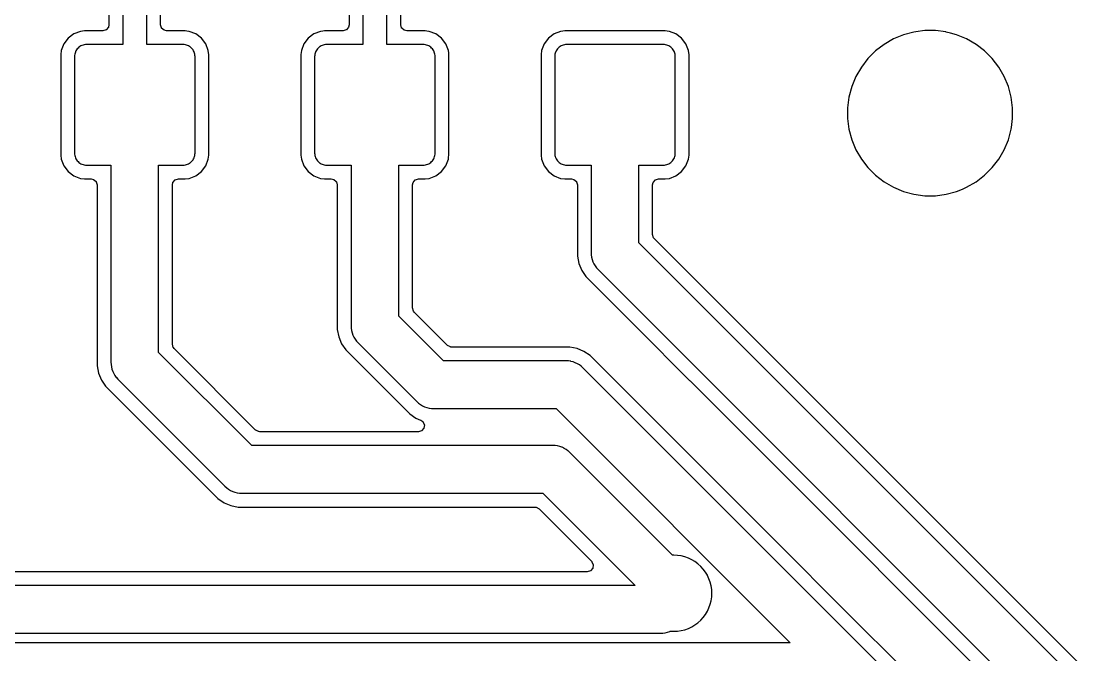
# Model space of a CAD drawing. Header units: metres. Extents: x 92.3 to 181.5, y -134.8 to -50.6.
# Drawn here: x 128.3 to 150.94, y -122.93 to -109.53 of the extents above; entities that cross this region are included whole.
import ezdxf

# ---------------------------------------------------------------- set-up
doc = ezdxf.new("R2010")
doc.units = ezdxf.units.M

msp = doc.modelspace()

# ---------------------------------------------------------------- linework, layer by layer
for points in [[(135.229, -106.803), (135.229, -109.605), (135.229, -109.606), (135.229, -109.606), (135.229, -109.606), (135.229, -109.606), (135.229, -109.606), (135.229, -109.606), (135.229, -109.606), (135.229, -109.606), (135.229, -109.607), (135.218, -109.658), (135.218, -109.658), (135.218, -109.658), (135.218, -109.658), (135.218, -109.659), (135.218, -109.659), (135.218, -109.659), (135.218, -109.659), (135.218, -109.659), (135.218, -109.659), (135.218, -109.659), (135.218, -109.659), (135.218, -109.659), (135.218, -109.66), (135.218, -109.66), (135.217, -109.66), (135.217, -109.66), (135.217, -109.66), (135.217, -109.66), (135.217, -109.66), (135.217, -109.66), (135.171, -109.713), (135.171, -109.713), (135.171, -109.713), (135.171, -109.713), (135.171, -109.713), (135.171, -109.714), (135.171, -109.714), (135.171, -109.714), (135.171, -109.714), (135.17, -109.714), (135.17, -109.714), (135.17, -109.714), (135.17, -109.714), (135.17, -109.714), (135.17, -109.714), (135.17, -109.714), (135.17, -109.714), (135.17, -109.714), (135.17, -109.714), (135.169, -109.714), (135.169, -109.714), (135.169, -109.715), (135.169, -109.715), (135.169, -109.715), (135.102, -109.734), (135.102, -109.734), (135.102, -109.734), (135.102, -109.734), (135.101, -109.734), (135.101, -109.734), (135.101, -109.734), (135.101, -109.734), (135.101, -109.734), (135.101, -109.734), (135.101, -109.734), (135.101, -109.734), (135.1, -109.734), (134.712, -109.734), (134.67, -109.74), (134.625, -109.745), (134.485, -109.8), (134.366, -109.891), (134.275, -110.01), (134.22, -110.15), (134.209, -110.237), (134.209, -112.363), (134.22, -112.45), (134.275, -112.59), (134.366, -112.709), (134.485, -112.8), (134.625, -112.855), (134.712, -112.866), (134.85, -112.866), (134.851, -112.866), (134.851, -112.866), (134.851, -112.866), (134.851, -112.866), (134.851, -112.866), (134.851, -112.866), (134.851, -112.866), (134.851, -112.866), (134.852, -112.866), (134.903, -112.877), (134.903, -112.877), (134.903, -112.877), (134.903, -112.877), (134.904, -112.877), (134.904, -112.877), (134.904, -112.877), (134.904, -112.877), (134.904, -112.877), (134.904, -112.877), (134.904, -112.877), (134.904, -112.877), (134.904, -112.877), (134.905, -112.877), (134.905, -112.877), (134.905, -112.878), (134.905, -112.878), (134.905, -112.878), (134.905, -112.878), (134.905, -112.878), (134.905, -112.878), (134.958, -112.924), (134.958, -112.924), (134.958, -112.924), (134.958, -112.924), (134.958, -112.924), (134.959, -112.924), (134.959, -112.924), (134.959, -112.924), (134.959, -112.924), (134.959, -112.925), (134.959, -112.925), (134.959, -112.925), (134.959, -112.925), (134.959, -112.925), (134.959, -112.925), (134.959, -112.925), (134.959, -112.925), (134.959, -112.925), (134.959, -112.925), (134.959, -112.926), (134.959, -112.926), (134.96, -112.926), (134.96, -112.926), (134.96, -112.926), (134.979, -112.993), (134.979, -112.993), (134.979, -112.993), (134.979, -112.993), (134.979, -112.994), (134.979, -112.994), (134.979, -112.994), (134.979, -112.994), (134.979, -112.994), (134.979, -112.994), (134.979, -112.994), (134.979, -112.994), (134.979, -112.995), (134.979, -116.053), (135.01, -116.207), (135.07, -116.352), (135.157, -116.482), (136.513, -117.838), (136.643, -117.925), (136.743, -117.966), (136.743, -117.966), (136.743, -117.966), (136.743, -117.966), (136.743, -117.967), (136.744, -117.967), (136.744, -117.967), (136.744, -117.967), (136.744, -117.967), (136.744, -117.967), (136.79, -118), (136.79, -118), (136.791, -118), (136.791, -118), (136.791, -118.001), (136.791, -118.001), (136.791, -118.001), (136.791, -118.001), (136.791, -118.001), (136.791, -118.001), (136.791, -118.001), (136.791, -118.001), (136.791, -118.001), (136.791, -118.001), (136.792, -118.001), (136.792, -118.002), (136.792, -118.002), (136.792, -118.002), (136.792, -118.002), (136.792, -118.002), (136.792, -118.002), (136.792, -118.002), (136.821, -118.066), (136.821, -118.066), (136.821, -118.066), (136.821, -118.066), (136.821, -118.066), (136.821, -118.066), (136.821, -118.066), (136.821, -118.067), (136.821, -118.067), (136.821, -118.067), (136.821, -118.067), (136.821, -118.067), (136.821, -118.067), (136.821, -118.067), (136.821, -118.067), (136.821, -118.068), (136.821, -118.068), (136.821, -118.068), (136.821, -118.068), (136.821, -118.068), (136.821, -118.068), (136.821, -118.068), (136.821, -118.068), (136.821, -118.069), (136.811, -118.138), (136.811, -118.138), (136.811, -118.138), (136.811, -118.138), (136.811, -118.138), (136.811, -118.138), (136.811, -118.138), (136.811, -118.139), (136.811, -118.139), (136.811, -118.139), (136.811, -118.139), (136.811, -118.139), (136.811, -118.139), (136.811, -118.139), (136.811, -118.139), (136.811, -118.139), (136.811, -118.14), (136.811, -118.14), (136.811, -118.14), (136.811, -118.14), (136.81, -118.14), (136.81, -118.14), (136.81, -118.14), (136.81, -118.14), (136.764, -118.193), (136.764, -118.193), (136.764, -118.193), (136.764, -118.193), (136.764, -118.193), (136.764, -118.194), (136.764, -118.194), (136.764, -118.194), (136.764, -118.194), (136.764, -118.194), (136.764, -118.194), (136.763, -118.194), (136.763, -118.194), (136.763, -118.194), (136.763, -118.194), (136.763, -118.194), (136.763, -118.194), (136.763, -118.194), (136.763, -118.194), (136.763, -118.194), (136.762, -118.194), (136.762, -118.195), (136.762, -118.195), (136.762, -118.195), (136.695, -118.214), (136.695, -118.214), (136.695, -118.214), (136.695, -118.214), (136.695, -118.214), (136.694, -118.214), (136.694, -118.214), (136.694, -118.214), (136.694, -118.214), (136.694, -118.214), (136.694, -118.214), (136.694, -118.214), (136.694, -118.214), (133.343, -118.214), (133.343, -118.214), (133.343, -118.214), (133.343, -118.214), (133.342, -118.214), (133.316, -118.212), (133.316, -118.212), (133.316, -118.212), (133.316, -118.212), (133.316, -118.212), (133.315, -118.212), (133.315, -118.212), (133.315, -118.211), (133.315, -118.211), (133.315, -118.211), (133.315, -118.211), (133.315, -118.211), (133.315, -118.211), (133.315, -118.211), (133.314, -118.211), (133.314, -118.211), (133.314, -118.211), (133.253, -118.178), (133.253, -118.178), (133.253, -118.177), (133.253, -118.177), (133.252, -118.177), (133.252, -118.177), (133.252, -118.177), (133.252, -118.177), (133.252, -118.177), (133.252, -118.177), (133.252, -118.177), (133.252, -118.177), (133.252, -118.177), (131.528, -116.453), (131.528, -116.453), (131.528, -116.453), (131.528, -116.453), (131.528, -116.453), (131.511, -116.432), (131.511, -116.432), (131.511, -116.432), (131.511, -116.432), (131.511, -116.432), (131.511, -116.432), (131.511, -116.432), (131.511, -116.432), (131.511, -116.431), (131.511, -116.431), (131.511, -116.431), (131.511, -116.431), (131.511, -116.431), (131.511, -116.431), (131.51, -116.431), (131.51, -116.431), (131.51, -116.431), (131.491, -116.363), (131.491, -116.363), (131.491, -116.363), (131.491, -116.363), (131.491, -116.363), (131.491, -116.363), (131.491, -116.363), (131.491, -116.363), (131.491, -116.363), (131.491, -116.362), (131.491, -116.362), (131.491, -116.362), (131.491, -116.362), (131.491, -112.995), (131.491, -112.994), (131.491, -112.994), (131.491, -112.994), (131.491, -112.994), (131.491, -112.994), (131.491, -112.994), (131.491, -112.994), (131.491, -112.994), (131.491, -112.993), (131.502, -112.942), (131.502, -112.942), (131.502, -112.942), (131.502, -112.942), (131.502, -112.941), (131.502, -112.941), (131.502, -112.941), (131.502, -112.941), (131.502, -112.941), (131.502, -112.941), (131.502, -112.941), (131.502, -112.941), (131.502, -112.941), (131.502, -112.94), (131.502, -112.94), (131.503, -112.94), (131.503, -112.94), (131.503, -112.94), (131.503, -112.94), (131.503, -112.94), (131.503, -112.94), (131.549, -112.887), (131.549, -112.887), (131.549, -112.887), (131.549, -112.887), (131.549, -112.887), (131.549, -112.886), (131.549, -112.886), (131.549, -112.886), (131.549, -112.886), (131.55, -112.886), (131.55, -112.886), (131.55, -112.886), (131.55, -112.886), (131.55, -112.886), (131.55, -112.886), (131.55, -112.886), (131.55, -112.886), (131.55, -112.886), (131.55, -112.886), (131.551, -112.886), (131.551, -112.886), (131.551, -112.885), (131.551, -112.885), (131.551, -112.885), (131.618, -112.866), (131.618, -112.866), (131.618, -112.866), (131.618, -112.866), (131.619, -112.866), (131.619, -112.866), (131.619, -112.866), (131.619, -112.866), (131.619, -112.866), (131.619, -112.866), (131.619, -112.866), (131.619, -112.866), (131.62, -112.866), (131.758, -112.866), (131.845, -112.855), (131.985, -112.8), (132.104, -112.709), (132.195, -112.59), (132.25, -112.45), (132.255, -112.409), (132.261, -112.363), (132.261, -110.237), (132.256, -110.198), (132.25, -110.15), (132.195, -110.01), (132.104, -109.891), (131.985, -109.8), (131.845, -109.745), (131.797, -109.739), (131.758, -109.734), (131.37, -109.734), (131.369, -109.734), (131.369, -109.734), (131.369, -109.734), (131.369, -109.734), (131.369, -109.734), (131.369, -109.734), (131.369, -109.734), (131.369, -109.734), (131.368, -109.734), (131.317, -109.723), (131.317, -109.723), (131.317, -109.723), (131.317, -109.723), (131.316, -109.723), (131.316, -109.723), (131.316, -109.723), (131.316, -109.723), (131.316, -109.723), (131.316, -109.723), (131.316, -109.723), (131.316, -109.723), (131.316, -109.723), (131.315, -109.723), (131.315, -109.723), (131.315, -109.722), (131.315, -109.722), (131.315, -109.722), (131.315, -109.722), (131.315, -109.722), (131.315, -109.722), (131.262, -109.676), (131.262, -109.676), (131.262, -109.676), (131.262, -109.676), (131.262, -109.676), (131.261, -109.676), (131.261, -109.676), (131.261, -109.676), (131.261, -109.676), (131.261, -109.675), (131.261, -109.675), (131.261, -109.675), (131.261, -109.675), (131.261, -109.675), (131.261, -109.675), (131.261, -109.675), (131.261, -109.675), (131.261, -109.675), (131.261, -109.675), (131.261, -109.674), (131.261, -109.674), (131.26, -109.674), (131.26, -109.674), (131.26, -109.674), (131.241, -109.607), (131.241, -109.607), (131.241, -109.607), (131.241, -109.607), (131.241, -109.606), (131.241, -109.606), (131.241, -109.606), (131.241, -109.606), (131.241, -109.606), (131.241, -109.606), (131.241, -109.606), (131.241, -109.606), (131.241, -109.605), (131.241, -109.234)], [(135.52, -106.875), (135.52, -110.025), (134.755, -110.025), (134.755, -110.025), (134.755, -110.025), (134.73, -110.026), (134.73, -110.026), (134.73, -110.026), (134.73, -110.026), (134.73, -110.026), (134.705, -110.03), (134.705, -110.03), (134.705, -110.03), (134.705, -110.03), (134.705, -110.03), (134.681, -110.036), (134.681, -110.036), (134.681, -110.036), (134.681, -110.036), (134.681, -110.036), (134.658, -110.044), (134.658, -110.044), (134.657, -110.044), (134.657, -110.044), (134.657, -110.045), (134.635, -110.055), (134.635, -110.055), (134.635, -110.055), (134.635, -110.055), (134.635, -110.055), (134.614, -110.068), (134.613, -110.068), (134.613, -110.068), (134.613, -110.068), (134.613, -110.068), (134.593, -110.083), (134.593, -110.083), (134.593, -110.083), (134.593, -110.083), (134.593, -110.083), (134.575, -110.1), (134.575, -110.1), (134.575, -110.1), (134.575, -110.1), (134.575, -110.1), (134.558, -110.118), (134.558, -110.118), (134.558, -110.118), (134.558, -110.118), (134.558, -110.118), (134.543, -110.138), (134.543, -110.138), (134.543, -110.138), (134.543, -110.138), (134.543, -110.139), (134.53, -110.16), (134.53, -110.16), (134.53, -110.16), (134.53, -110.16), (134.53, -110.16), (134.52, -110.182), (134.519, -110.182), (134.519, -110.182), (134.519, -110.183), (134.519, -110.183), (134.511, -110.206), (134.511, -110.206), (134.511, -110.206), (134.511, -110.206), (134.511, -110.206), (134.505, -110.23), (134.505, -110.23), (134.505, -110.23), (134.505, -110.23), (134.505, -110.23), (134.501, -110.255), (134.501, -110.255), (134.501, -110.255), (134.501, -110.255), (134.501, -110.255), (134.5, -110.28), (134.5, -110.28), (134.5, -110.28), (134.5, -112.32), (134.5, -112.32), (134.5, -112.32), (134.501, -112.345), (134.501, -112.345), (134.501, -112.345), (134.501, -112.345), (134.501, -112.345), (134.501, -112.345), (134.505, -112.37), (134.505, -112.37), (134.505, -112.37), (134.505, -112.37), (134.505, -112.37), (134.511, -112.394), (134.511, -112.394), (134.511, -112.394), (134.511, -112.394), (134.511, -112.394), (134.519, -112.417), (134.519, -112.417), (134.519, -112.418), (134.519, -112.418), (134.52, -112.418), (134.53, -112.44), (134.53, -112.44), (134.53, -112.44), (134.53, -112.44), (134.53, -112.44), (134.543, -112.461), (134.543, -112.462), (134.543, -112.462), (134.543, -112.462), (134.543, -112.462), (134.558, -112.482), (134.558, -112.482), (134.558, -112.482), (134.558, -112.482), (134.558, -112.482), (134.575, -112.5), (134.575, -112.5), (134.575, -112.5), (134.575, -112.5), (134.575, -112.5), (134.593, -112.517), (134.593, -112.517), (134.593, -112.517), (134.593, -112.517), (134.593, -112.517), (134.613, -112.532), (134.613, -112.532), (134.613, -112.532), (134.613, -112.532), (134.614, -112.532), (134.635, -112.545), (134.635, -112.545), (134.635, -112.545), (134.635, -112.545), (134.635, -112.545), (134.657, -112.555), (134.657, -112.556), (134.657, -112.556), (134.658, -112.556), (134.658, -112.556), (134.681, -112.564), (134.681, -112.564), (134.681, -112.564), (134.681, -112.564), (134.681, -112.564), (134.705, -112.57), (134.705, -112.57), (134.705, -112.57), (134.705, -112.57), (134.705, -112.57), (134.73, -112.574), (134.73, -112.574), (134.73, -112.574), (134.73, -112.574), (134.73, -112.574), (134.755, -112.575), (134.755, -112.575), (134.755, -112.575), (135.27, -112.575), (135.27, -115.975), (135.27, -115.975), (135.27, -115.975), (135.272, -116.024), (135.272, -116.024), (135.272, -116.025), (135.272, -116.025), (135.272, -116.025), (135.279, -116.073), (135.279, -116.073), (135.279, -116.074), (135.279, -116.074), (135.28, -116.074), (135.291, -116.121), (135.291, -116.122), (135.292, -116.122), (135.292, -116.122), (135.292, -116.122), (135.308, -116.168), (135.308, -116.168), (135.308, -116.168), (135.308, -116.168), (135.308, -116.169), (135.329, -116.213), (135.329, -116.213), (135.329, -116.213), (135.329, -116.213), (135.33, -116.213), (135.355, -116.255), (135.355, -116.256), (135.355, -116.256), (135.355, -116.256), (135.355, -116.256), (135.384, -116.295), (135.384, -116.295), (135.384, -116.296), (135.385, -116.296), (135.385, -116.296), (135.418, -116.332), (135.418, -116.332), (135.418, -116.332), (136.663, -117.577), (136.663, -117.577), (136.663, -117.577), (136.699, -117.61), (136.699, -117.61), (136.699, -117.611), (136.7, -117.611), (136.7, -117.611), (136.739, -117.64), (136.739, -117.64), (136.739, -117.64), (136.739, -117.64), (136.74, -117.64), (136.782, -117.665), (136.782, -117.666), (136.782, -117.666), (136.782, -117.666), (136.782, -117.666), (136.826, -117.687), (136.827, -117.687), (136.827, -117.687), (136.827, -117.687), (136.827, -117.687), (136.873, -117.703), (136.873, -117.703), (136.873, -117.703), (136.873, -117.704), (136.874, -117.704), (136.921, -117.715), (136.921, -117.716), (136.921, -117.716), (136.922, -117.716), (136.922, -117.716), (136.97, -117.723), (136.97, -117.723), (136.97, -117.723), (136.971, -117.723), (136.971, -117.723), (137.02, -117.725), (137.02, -117.725), (137.02, -117.725), (139.611, -117.725), (144.56, -122.675), (114.12, -122.675)], [(147.257, -123.943), (146.137, -122.823), (145.853, -122.539), (140.177, -116.863), (140.177, -116.863), (140.177, -116.863), (140.141, -116.83), (140.141, -116.83), (140.141, -116.829), (140.14, -116.829), (140.14, -116.829), (140.101, -116.8), (140.101, -116.8), (140.101, -116.8), (140.101, -116.8), (140.1, -116.8), (140.058, -116.775), (140.058, -116.774), (140.058, -116.774), (140.058, -116.774), (140.058, -116.774), (140.014, -116.753), (140.013, -116.753), (140.013, -116.753), (140.013, -116.753), (140.013, -116.753), (139.967, -116.737), (139.967, -116.737), (139.967, -116.737), (139.967, -116.736), (139.966, -116.736), (139.919, -116.725), (139.919, -116.724), (139.919, -116.724), (139.918, -116.724), (139.918, -116.724), (139.87, -116.717), (139.87, -116.717), (139.87, -116.717), (139.869, -116.717), (139.869, -116.717), (139.82, -116.715), (139.82, -116.715), (139.82, -116.715), (137.229, -116.715), (136.28, -115.766), (136.28, -112.575), (136.795, -112.575), (136.795, -112.575), (136.795, -112.575), (136.82, -112.574), (136.82, -112.574), (136.82, -112.574), (136.82, -112.574), (136.82, -112.574), (136.82, -112.574), (136.845, -112.57), (136.845, -112.57), (136.845, -112.57), (136.845, -112.57), (136.845, -112.57), (136.869, -112.564), (136.869, -112.564), (136.869, -112.564), (136.869, -112.564), (136.869, -112.564), (136.892, -112.556), (136.892, -112.556), (136.893, -112.556), (136.893, -112.556), (136.893, -112.555), (136.915, -112.545), (136.915, -112.545), (136.915, -112.545), (136.915, -112.545), (136.915, -112.545), (136.936, -112.532), (136.937, -112.532), (136.937, -112.532), (136.937, -112.532), (136.937, -112.532), (136.957, -112.517), (136.957, -112.517), (136.957, -112.517), (136.957, -112.517), (136.957, -112.517), (136.975, -112.5), (136.975, -112.5), (136.975, -112.5), (136.975, -112.5), (136.975, -112.5), (136.992, -112.482), (136.992, -112.482), (136.992, -112.482), (136.992, -112.482), (136.992, -112.482), (137.007, -112.462), (137.007, -112.462), (137.007, -112.462), (137.007, -112.462), (137.007, -112.461), (137.02, -112.44), (137.02, -112.44), (137.02, -112.44), (137.02, -112.44), (137.02, -112.44), (137.03, -112.418), (137.031, -112.418), (137.031, -112.418), (137.031, -112.417), (137.031, -112.417), (137.039, -112.394), (137.039, -112.394), (137.039, -112.394), (137.039, -112.394), (137.039, -112.394), (137.045, -112.37), (137.045, -112.37), (137.045, -112.37), (137.045, -112.37), (137.045, -112.37), (137.049, -112.345), (137.049, -112.345), (137.049, -112.345), (137.049, -112.345), (137.049, -112.345), (137.05, -112.32), (137.05, -112.32), (137.05, -112.32), (137.05, -110.28), (137.05, -110.28), (137.05, -110.28), (137.049, -110.255), (137.049, -110.255), (137.049, -110.255), (137.049, -110.255), (137.049, -110.255), (137.045, -110.23), (137.045, -110.23), (137.045, -110.23), (137.045, -110.23), (137.045, -110.23), (137.039, -110.206), (137.039, -110.206), (137.039, -110.206), (137.039, -110.206), (137.039, -110.206), (137.031, -110.183), (137.031, -110.183), (137.031, -110.182), (137.031, -110.182), (137.03, -110.182), (137.02, -110.16), (137.02, -110.16), (137.02, -110.16), (137.02, -110.16), (137.02, -110.16), (137.007, -110.139), (137.007, -110.138), (137.007, -110.138), (137.007, -110.138), (137.007, -110.138), (136.992, -110.118), (136.992, -110.118), (136.992, -110.118), (136.992, -110.118), (136.992, -110.118), (136.975, -110.1), (136.975, -110.1), (136.975, -110.1), (136.975, -110.1), (136.975, -110.1), (136.957, -110.083), (136.957, -110.083), (136.957, -110.083), (136.957, -110.083), (136.957, -110.083), (136.937, -110.068), (136.937, -110.068), (136.937, -110.068), (136.937, -110.068), (136.936, -110.068), (136.915, -110.055), (136.915, -110.055), (136.915, -110.055), (136.915, -110.055), (136.915, -110.055), (136.893, -110.045), (136.893, -110.044), (136.893, -110.044), (136.892, -110.044), (136.892, -110.044), (136.869, -110.036), (136.869, -110.036), (136.869, -110.036), (136.869, -110.036), (136.869, -110.036), (136.845, -110.03), (136.845, -110.03), (136.845, -110.03), (136.845, -110.03), (136.845, -110.03), (136.82, -110.026), (136.82, -110.026), (136.82, -110.026), (136.82, -110.026), (136.82, -110.026), (136.795, -110.025), (136.795, -110.025), (136.795, -110.025), (136.03, -110.025), (136.03, -106.981)], [(147.407, -123.682), (145.332, -121.607), (144.686, -120.961), (140.327, -116.602), (140.197, -116.515), (140.052, -116.455), (139.898, -116.424), (137.403, -116.424), (137.403, -116.424), (137.403, -116.424), (137.403, -116.424), (137.402, -116.424), (137.376, -116.422), (137.376, -116.422), (137.376, -116.422), (137.376, -116.422), (137.376, -116.422), (137.375, -116.422), (137.375, -116.422), (137.375, -116.421), (137.375, -116.421), (137.375, -116.421), (137.375, -116.421), (137.375, -116.421), (137.375, -116.421), (137.375, -116.421), (137.374, -116.421), (137.374, -116.421), (137.374, -116.421), (137.313, -116.388), (137.313, -116.388), (137.313, -116.387), (137.313, -116.387), (137.312, -116.387), (137.312, -116.387), (137.312, -116.387), (137.312, -116.387), (137.312, -116.387), (137.312, -116.387), (137.312, -116.387), (137.312, -116.387), (137.312, -116.387), (136.608, -115.683), (136.608, -115.683), (136.608, -115.683), (136.608, -115.683), (136.608, -115.683), (136.591, -115.662), (136.591, -115.662), (136.591, -115.662), (136.591, -115.662), (136.591, -115.662), (136.591, -115.662), (136.591, -115.662), (136.591, -115.662), (136.591, -115.661), (136.591, -115.661), (136.591, -115.661), (136.591, -115.661), (136.591, -115.661), (136.591, -115.661), (136.59, -115.661), (136.59, -115.661), (136.59, -115.661), (136.571, -115.593), (136.571, -115.593), (136.571, -115.593), (136.571, -115.593), (136.571, -115.593), (136.571, -115.593), (136.571, -115.593), (136.571, -115.593), (136.571, -115.593), (136.571, -115.592), (136.571, -115.592), (136.571, -115.592), (136.571, -115.592), (136.571, -112.995), (136.571, -112.994), (136.571, -112.994), (136.571, -112.994), (136.571, -112.994), (136.571, -112.994), (136.571, -112.994), (136.571, -112.994), (136.571, -112.994), (136.571, -112.993), (136.582, -112.942), (136.582, -112.942), (136.582, -112.942), (136.582, -112.942), (136.582, -112.941), (136.582, -112.941), (136.582, -112.941), (136.582, -112.941), (136.582, -112.941), (136.582, -112.941), (136.582, -112.941), (136.582, -112.941), (136.582, -112.941), (136.582, -112.94), (136.582, -112.94), (136.583, -112.94), (136.583, -112.94), (136.583, -112.94), (136.583, -112.94), (136.583, -112.94), (136.583, -112.94), (136.629, -112.887), (136.629, -112.887), (136.629, -112.887), (136.629, -112.887), (136.629, -112.887), (136.629, -112.886), (136.629, -112.886), (136.629, -112.886), (136.629, -112.886), (136.63, -112.886), (136.63, -112.886), (136.63, -112.886), (136.63, -112.886), (136.63, -112.886), (136.63, -112.886), (136.63, -112.886), (136.63, -112.886), (136.63, -112.886), (136.63, -112.886), (136.631, -112.886), (136.631, -112.886), (136.631, -112.885), (136.631, -112.885), (136.631, -112.885), (136.698, -112.866), (136.698, -112.866), (136.698, -112.866), (136.698, -112.866), (136.699, -112.866), (136.699, -112.866), (136.699, -112.866), (136.699, -112.866), (136.699, -112.866), (136.699, -112.866), (136.699, -112.866), (136.699, -112.866), (136.7, -112.866), (136.838, -112.866), (136.925, -112.855), (137.065, -112.8), (137.184, -112.709), (137.275, -112.59), (137.33, -112.45), (137.335, -112.409), (137.341, -112.363), (137.341, -110.237), (137.336, -110.198), (137.33, -110.15), (137.275, -110.01), (137.184, -109.891), (137.065, -109.8), (136.925, -109.745), (136.877, -109.739), (136.838, -109.734), (136.45, -109.734), (136.449, -109.734), (136.449, -109.734), (136.449, -109.734), (136.449, -109.734), (136.449, -109.734), (136.449, -109.734), (136.449, -109.734), (136.449, -109.734), (136.448, -109.734), (136.397, -109.723), (136.397, -109.723), (136.397, -109.723), (136.397, -109.723), (136.396, -109.723), (136.396, -109.723), (136.396, -109.723), (136.396, -109.723), (136.396, -109.723), (136.396, -109.723), (136.396, -109.723), (136.396, -109.723), (136.396, -109.723), (136.395, -109.723), (136.395, -109.723), (136.395, -109.722), (136.395, -109.722), (136.395, -109.722), (136.395, -109.722), (136.395, -109.722), (136.395, -109.722), (136.342, -109.676), (136.342, -109.676), (136.342, -109.676), (136.342, -109.676), (136.342, -109.676), (136.341, -109.676), (136.341, -109.676), (136.341, -109.676), (136.341, -109.676), (136.341, -109.675), (136.341, -109.675), (136.341, -109.675), (136.341, -109.675), (136.341, -109.675), (136.341, -109.675), (136.341, -109.675), (136.341, -109.675), (136.341, -109.675), (136.341, -109.675), (136.341, -109.674), (136.341, -109.674), (136.34, -109.674), (136.34, -109.674), (136.34, -109.674), (136.321, -109.607), (136.321, -109.607), (136.321, -109.607), (136.321, -109.607), (136.321, -109.606), (136.321, -109.606), (136.321, -109.606), (136.321, -109.606), (136.321, -109.606), (136.321, -109.606), (136.321, -109.606), (136.321, -109.606), (136.321, -109.605), (136.321, -107.154)], [(130.149, -108.883), (130.149, -109.605), (130.149, -109.606), (130.149, -109.606), (130.149, -109.606), (130.149, -109.606), (130.149, -109.606), (130.149, -109.606), (130.149, -109.606), (130.149, -109.606), (130.149, -109.607), (130.138, -109.658), (130.138, -109.658), (130.138, -109.658), (130.138, -109.658), (130.138, -109.659), (130.138, -109.659), (130.138, -109.659), (130.138, -109.659), (130.138, -109.659), (130.138, -109.659), (130.138, -109.659), (130.138, -109.659), (130.138, -109.659), (130.138, -109.66), (130.138, -109.66), (130.137, -109.66), (130.137, -109.66), (130.137, -109.66), (130.137, -109.66), (130.137, -109.66), (130.137, -109.66), (130.091, -109.713), (130.091, -109.713), (130.091, -109.713), (130.091, -109.713), (130.091, -109.713), (130.091, -109.714), (130.091, -109.714), (130.091, -109.714), (130.091, -109.714), (130.09, -109.714), (130.09, -109.714), (130.09, -109.714), (130.09, -109.714), (130.09, -109.714), (130.09, -109.714), (130.09, -109.714), (130.09, -109.714), (130.09, -109.714), (130.09, -109.714), (130.089, -109.714), (130.089, -109.714), (130.089, -109.715), (130.089, -109.715), (130.089, -109.715), (130.022, -109.734), (130.022, -109.734), (130.022, -109.734), (130.022, -109.734), (130.021, -109.734), (130.021, -109.734), (130.021, -109.734), (130.021, -109.734), (130.021, -109.734), (130.021, -109.734), (130.021, -109.734), (130.021, -109.734), (130.02, -109.734), (129.632, -109.734), (129.59, -109.74), (129.545, -109.745), (129.405, -109.8), (129.286, -109.891), (129.195, -110.01), (129.14, -110.15), (129.129, -110.237), (129.129, -112.363), (129.14, -112.45), (129.195, -112.59), (129.286, -112.709), (129.405, -112.8), (129.545, -112.855), (129.632, -112.866), (129.77, -112.866), (129.771, -112.866), (129.771, -112.866), (129.771, -112.866), (129.771, -112.866), (129.771, -112.866), (129.771, -112.866), (129.771, -112.866), (129.771, -112.866), (129.772, -112.866), (129.823, -112.877), (129.823, -112.877), (129.823, -112.877), (129.823, -112.877), (129.824, -112.877), (129.824, -112.877), (129.824, -112.877), (129.824, -112.877), (129.824, -112.877), (129.824, -112.877), (129.824, -112.877), (129.824, -112.877), (129.824, -112.877), (129.825, -112.877), (129.825, -112.877), (129.825, -112.878), (129.825, -112.878), (129.825, -112.878), (129.825, -112.878), (129.825, -112.878), (129.825, -112.878), (129.878, -112.924), (129.878, -112.924), (129.878, -112.924), (129.878, -112.924), (129.878, -112.924), (129.879, -112.924), (129.879, -112.924), (129.879, -112.924), (129.879, -112.924), (129.879, -112.925), (129.879, -112.925), (129.879, -112.925), (129.879, -112.925), (129.879, -112.925), (129.879, -112.925), (129.879, -112.925), (129.879, -112.925), (129.879, -112.925), (129.879, -112.925), (129.879, -112.926), (129.879, -112.926), (129.88, -112.926), (129.88, -112.926), (129.88, -112.926), (129.899, -112.993), (129.899, -112.993), (129.899, -112.993), (129.899, -112.993), (129.899, -112.994), (129.899, -112.994), (129.899, -112.994), (129.899, -112.994), (129.899, -112.994), (129.899, -112.994), (129.899, -112.994), (129.899, -112.994), (129.899, -112.995), (129.899, -116.823), (129.93, -116.977), (129.99, -117.122), (130.077, -117.252), (132.453, -119.628), (132.583, -119.715), (132.728, -119.775), (132.882, -119.806), (139.157, -119.806), (139.157, -119.806), (139.157, -119.806), (139.157, -119.806), (139.158, -119.806), (139.184, -119.808), (139.184, -119.808), (139.184, -119.808), (139.184, -119.808), (139.184, -119.808), (139.185, -119.808), (139.185, -119.808), (139.185, -119.809), (139.185, -119.809), (139.185, -119.809), (139.185, -119.809), (139.185, -119.809), (139.185, -119.809), (139.185, -119.809), (139.186, -119.809), (139.186, -119.809), (139.186, -119.809), (139.247, -119.842), (139.247, -119.842), (139.247, -119.843), (139.247, -119.843), (139.248, -119.843), (139.248, -119.843), (139.248, -119.843), (139.248, -119.843), (139.248, -119.843), (139.248, -119.843), (139.248, -119.843), (139.248, -119.843), (139.248, -119.843), (140.359, -120.954), (140.359, -120.954), (140.365, -120.961), (140.366, -120.961), (140.366, -120.961), (140.366, -120.961), (140.366, -120.961), (140.366, -120.961), (140.366, -120.961), (140.366, -120.962), (140.366, -120.962), (140.366, -120.962), (140.366, -120.962), (140.366, -120.962), (140.366, -120.962), (140.366, -120.962), (140.366, -120.962), (140.395, -121.026), (140.395, -121.026), (140.395, -121.026), (140.395, -121.026), (140.396, -121.026), (140.396, -121.026), (140.396, -121.026), (140.396, -121.027), (140.396, -121.027), (140.396, -121.027), (140.396, -121.027), (140.396, -121.027), (140.396, -121.027), (140.396, -121.027), (140.396, -121.027), (140.396, -121.028), (140.396, -121.028), (140.396, -121.028), (140.396, -121.028), (140.396, -121.028), (140.396, -121.028), (140.396, -121.028), (140.396, -121.028), (140.396, -121.029), (140.386, -121.098), (140.386, -121.098), (140.386, -121.098), (140.386, -121.098), (140.386, -121.098), (140.386, -121.098), (140.386, -121.098), (140.386, -121.099), (140.386, -121.099), (140.386, -121.099), (140.385, -121.099), (140.385, -121.099), (140.385, -121.099), (140.385, -121.099), (140.385, -121.099), (140.385, -121.099), (140.385, -121.1), (140.385, -121.1), (140.385, -121.1), (140.385, -121.1), (140.385, -121.1), (140.385, -121.1), (140.385, -121.1), (140.385, -121.1), (140.339, -121.153), (140.339, -121.153), (140.339, -121.153), (140.339, -121.153), (140.339, -121.153), (140.338, -121.154), (140.338, -121.154), (140.338, -121.154), (140.338, -121.154), (140.338, -121.154), (140.338, -121.154), (140.338, -121.154), (140.338, -121.154), (140.338, -121.154), (140.338, -121.154), (140.337, -121.154), (140.337, -121.154), (140.337, -121.154), (140.337, -121.154), (140.337, -121.154), (140.337, -121.154), (140.337, -121.155), (140.337, -121.155), (140.337, -121.155), (140.269, -121.174), (140.269, -121.174), (140.269, -121.174), (140.269, -121.174), (140.269, -121.174), (140.269, -121.174), (140.269, -121.174), (140.269, -121.174), (140.269, -121.174), (140.268, -121.174), (140.268, -121.174), (140.268, -121.174), (140.268, -121.174), (113.537, -121.174)], [(130.44, -108.955), (130.44, -110.025), (129.675, -110.025), (129.675, -110.025), (129.675, -110.025), (129.65, -110.026), (129.65, -110.026), (129.65, -110.026), (129.65, -110.026), (129.65, -110.026), (129.625, -110.03), (129.625, -110.03), (129.625, -110.03), (129.625, -110.03), (129.625, -110.03), (129.601, -110.036), (129.601, -110.036), (129.601, -110.036), (129.601, -110.036), (129.601, -110.036), (129.578, -110.044), (129.578, -110.044), (129.577, -110.044), (129.577, -110.044), (129.577, -110.045), (129.555, -110.055), (129.555, -110.055), (129.555, -110.055), (129.555, -110.055), (129.555, -110.055), (129.534, -110.068), (129.533, -110.068), (129.533, -110.068), (129.533, -110.068), (129.533, -110.068), (129.513, -110.083), (129.513, -110.083), (129.513, -110.083), (129.513, -110.083), (129.513, -110.083), (129.495, -110.1), (129.495, -110.1), (129.495, -110.1), (129.495, -110.1), (129.495, -110.1), (129.478, -110.118), (129.478, -110.118), (129.478, -110.118), (129.478, -110.118), (129.478, -110.118), (129.463, -110.138), (129.463, -110.138), (129.463, -110.138), (129.463, -110.138), (129.463, -110.139), (129.45, -110.16), (129.45, -110.16), (129.45, -110.16), (129.45, -110.16), (129.45, -110.16), (129.44, -110.182), (129.439, -110.182), (129.439, -110.182), (129.439, -110.183), (129.439, -110.183), (129.431, -110.206), (129.431, -110.206), (129.431, -110.206), (129.431, -110.206), (129.431, -110.206), (129.425, -110.23), (129.425, -110.23), (129.425, -110.23), (129.425, -110.23), (129.425, -110.23), (129.421, -110.255), (129.421, -110.255), (129.421, -110.255), (129.421, -110.255), (129.421, -110.255), (129.42, -110.28), (129.42, -110.28), (129.42, -110.28), (129.42, -112.32), (129.42, -112.32), (129.42, -112.32), (129.421, -112.345), (129.421, -112.345), (129.421, -112.345), (129.421, -112.345), (129.421, -112.345), (129.421, -112.345), (129.425, -112.37), (129.425, -112.37), (129.425, -112.37), (129.425, -112.37), (129.425, -112.37), (129.431, -112.394), (129.431, -112.394), (129.431, -112.394), (129.431, -112.394), (129.431, -112.394), (129.439, -112.417), (129.439, -112.417), (129.439, -112.418), (129.439, -112.418), (129.44, -112.418), (129.45, -112.44), (129.45, -112.44), (129.45, -112.44), (129.45, -112.44), (129.45, -112.44), (129.463, -112.461), (129.463, -112.462), (129.463, -112.462), (129.463, -112.462), (129.463, -112.462), (129.478, -112.482), (129.478, -112.482), (129.478, -112.482), (129.478, -112.482), (129.478, -112.482), (129.495, -112.5), (129.495, -112.5), (129.495, -112.5), (129.495, -112.5), (129.495, -112.5), (129.513, -112.517), (129.513, -112.517), (129.513, -112.517), (129.513, -112.517), (129.513, -112.517), (129.533, -112.532), (129.533, -112.532), (129.533, -112.532), (129.533, -112.532), (129.534, -112.532), (129.555, -112.545), (129.555, -112.545), (129.555, -112.545), (129.555, -112.545), (129.555, -112.545), (129.577, -112.555), (129.577, -112.556), (129.577, -112.556), (129.578, -112.556), (129.578, -112.556), (129.601, -112.564), (129.601, -112.564), (129.601, -112.564), (129.601, -112.564), (129.601, -112.564), (129.625, -112.57), (129.625, -112.57), (129.625, -112.57), (129.625, -112.57), (129.625, -112.57), (129.65, -112.574), (129.65, -112.574), (129.65, -112.574), (129.65, -112.574), (129.65, -112.574), (129.675, -112.575), (129.675, -112.575), (129.675, -112.575), (130.19, -112.575), (130.19, -116.745), (130.19, -116.745), (130.19, -116.745), (130.192, -116.794), (130.192, -116.794), (130.192, -116.795), (130.192, -116.795), (130.192, -116.795), (130.199, -116.843), (130.199, -116.843), (130.199, -116.844), (130.199, -116.844), (130.2, -116.844), (130.211, -116.891), (130.211, -116.892), (130.212, -116.892), (130.212, -116.892), (130.212, -116.892), (130.228, -116.938), (130.228, -116.938), (130.228, -116.938), (130.228, -116.938), (130.228, -116.939), (130.249, -116.983), (130.249, -116.983), (130.249, -116.983), (130.249, -116.983), (130.25, -116.983), (130.275, -117.025), (130.275, -117.026), (130.275, -117.026), (130.275, -117.026), (130.275, -117.026), (130.304, -117.065), (130.304, -117.065), (130.304, -117.066), (130.305, -117.066), (130.305, -117.066), (130.338, -117.102), (130.338, -117.102), (130.338, -117.102), (132.603, -119.367), (132.603, -119.367), (132.603, -119.367), (132.639, -119.4), (132.639, -119.4), (132.639, -119.401), (132.64, -119.401), (132.64, -119.401), (132.679, -119.43), (132.679, -119.43), (132.679, -119.43), (132.679, -119.43), (132.68, -119.43), (132.722, -119.455), (132.722, -119.456), (132.722, -119.456), (132.722, -119.456), (132.722, -119.456), (132.766, -119.477), (132.767, -119.477), (132.767, -119.477), (132.767, -119.477), (132.767, -119.477), (132.813, -119.493), (132.813, -119.493), (132.813, -119.493), (132.813, -119.494), (132.814, -119.494), (132.861, -119.505), (132.861, -119.506), (132.861, -119.506), (132.862, -119.506), (132.862, -119.506), (132.91, -119.513), (132.91, -119.513), (132.91, -119.513), (132.911, -119.513), (132.911, -119.513), (132.96, -119.515), (132.96, -119.515), (132.96, -119.515), (139.331, -119.515), (141.28, -121.465), (113.615, -121.465)], [(113.824, -122.475), (141.82, -122.475), (141.82, -122.475), (141.82, -122.475), (141.869, -122.473), (141.869, -122.473), (141.87, -122.473), (141.87, -122.473), (141.87, -122.473), (141.918, -122.466), (141.918, -122.466), (141.919, -122.466), (141.919, -122.466), (141.919, -122.465), (141.966, -122.454), (141.967, -122.454), (141.967, -122.453), (141.967, -122.453), (141.967, -122.453), (142.013, -122.437), (142.013, -122.437), (142.013, -122.437), (142.013, -122.437), (142.014, -122.437), (142.025, -122.431), (142.099, -122.435), (142.099, -122.435), (142.099, -122.435), (142.099, -122.435), (142.099, -122.435), (142.178, -122.431), (142.178, -122.431), (142.178, -122.431), (142.178, -122.431), (142.178, -122.431), (142.256, -122.42), (142.256, -122.42), (142.256, -122.42), (142.256, -122.42), (142.256, -122.419), (142.332, -122.4), (142.333, -122.4), (142.333, -122.4), (142.333, -122.4), (142.333, -122.4), (142.407, -122.374), (142.407, -122.374), (142.407, -122.374), (142.407, -122.374), (142.407, -122.374), (142.478, -122.34), (142.478, -122.34), (142.478, -122.34), (142.479, -122.34), (142.479, -122.34), (142.546, -122.299), (142.546, -122.299), (142.546, -122.299), (142.546, -122.299), (142.546, -122.299), (142.609, -122.252), (142.61, -122.252), (142.61, -122.252), (142.61, -122.252), (142.61, -122.252), (142.668, -122.199), (142.668, -122.199), (142.668, -122.199), (142.668, -122.199), (142.668, -122.199), (142.721, -122.141), (142.721, -122.141), (142.721, -122.141), (142.721, -122.141), (142.721, -122.14), (142.768, -122.077), (142.768, -122.077), (142.768, -122.077), (142.768, -122.077), (142.768, -122.077), (142.809, -122.01), (142.809, -122.01), (142.809, -122.009), (142.809, -122.009), (142.809, -122.009), (142.843, -121.938), (142.843, -121.938), (142.843, -121.938), (142.843, -121.938), (142.843, -121.938), (142.869, -121.864), (142.869, -121.864), (142.869, -121.864), (142.869, -121.864), (142.869, -121.863), (142.888, -121.787), (142.888, -121.787), (142.889, -121.787), (142.889, -121.787), (142.889, -121.787), (142.9, -121.709), (142.9, -121.709), (142.9, -121.709), (142.9, -121.709), (142.9, -121.709), (142.904, -121.63), (142.904, -121.63), (142.904, -121.63), (142.904, -121.63), (142.904, -121.63), (142.9, -121.551), (142.9, -121.551), (142.9, -121.551), (142.9, -121.551), (142.9, -121.551), (142.889, -121.473), (142.889, -121.473), (142.889, -121.473), (142.888, -121.473), (142.888, -121.473), (142.869, -121.397), (142.869, -121.397), (142.869, -121.396), (142.869, -121.396), (142.869, -121.396), (142.869, -121.396), (142.843, -121.322), (142.843, -121.322), (142.843, -121.322), (142.843, -121.322), (142.843, -121.322), (142.809, -121.251), (142.809, -121.251), (142.809, -121.251), (142.809, -121.25), (142.809, -121.25), (142.768, -121.183), (142.768, -121.183), (142.768, -121.183), (142.768, -121.183), (142.768, -121.183), (142.721, -121.12), (142.721, -121.119), (142.721, -121.119), (142.721, -121.119), (142.721, -121.119), (142.668, -121.061), (142.668, -121.061), (142.668, -121.061), (142.668, -121.061), (142.668, -121.061), (142.61, -121.008), (142.61, -121.008), (142.61, -121.008), (142.61, -121.008), (142.609, -121.008), (142.546, -120.961), (142.546, -120.961), (142.546, -120.961), (142.546, -120.961), (142.546, -120.961), (142.479, -120.92), (142.479, -120.92), (142.478, -120.92), (142.478, -120.92), (142.478, -120.92), (142.407, -120.886), (142.407, -120.886), (142.407, -120.886), (142.407, -120.886), (142.407, -120.886), (142.333, -120.86), (142.333, -120.86), (142.333, -120.86), (142.333, -120.86), (142.332, -120.86), (142.256, -120.841), (142.256, -120.84), (142.256, -120.84), (142.256, -120.84), (142.256, -120.84), (142.178, -120.829), (142.178, -120.829), (142.178, -120.829), (142.178, -120.829), (142.178, -120.829), (142.099, -120.825), (142.099, -120.825), (142.099, -120.825), (142.099, -120.825), (142.099, -120.825), (142.071, -120.826), (139.897, -118.653), (139.897, -118.653), (139.897, -118.653), (139.861, -118.62), (139.861, -118.62), (139.861, -118.619), (139.86, -118.619), (139.86, -118.619), (139.821, -118.59), (139.821, -118.59), (139.821, -118.59), (139.821, -118.59), (139.82, -118.59), (139.778, -118.565), (139.778, -118.564), (139.778, -118.564), (139.778, -118.564), (139.778, -118.564), (139.734, -118.543), (139.733, -118.543), (139.733, -118.543), (139.733, -118.543), (139.733, -118.543), (139.687, -118.527), (139.687, -118.527), (139.687, -118.527), (139.687, -118.526), (139.686, -118.526), (139.639, -118.515), (139.639, -118.514), (139.639, -118.514), (139.638, -118.514), (139.638, -118.514), (139.59, -118.507), (139.59, -118.507), (139.59, -118.507), (139.589, -118.507), (139.589, -118.507), (139.54, -118.505), (139.54, -118.505), (139.54, -118.505), (133.169, -118.505), (131.2, -116.536), (131.2, -112.575), (131.715, -112.575), (131.715, -112.575), (131.715, -112.575), (131.74, -112.574), (131.74, -112.574), (131.74, -112.574), (131.74, -112.574), (131.74, -112.574), (131.74, -112.574), (131.765, -112.57), (131.765, -112.57), (131.765, -112.57), (131.765, -112.57), (131.765, -112.57), (131.789, -112.564), (131.789, -112.564), (131.789, -112.564), (131.789, -112.564), (131.789, -112.564), (131.812, -112.556), (131.812, -112.556), (131.813, -112.556), (131.813, -112.556), (131.813, -112.555), (131.835, -112.545), (131.835, -112.545), (131.835, -112.545), (131.835, -112.545), (131.835, -112.545), (131.856, -112.532), (131.857, -112.532), (131.857, -112.532), (131.857, -112.532), (131.857, -112.532), (131.877, -112.517), (131.877, -112.517), (131.877, -112.517), (131.877, -112.517), (131.877, -112.517), (131.895, -112.5), (131.895, -112.5), (131.895, -112.5), (131.895, -112.5), (131.895, -112.5), (131.912, -112.482), (131.912, -112.482), (131.912, -112.482), (131.912, -112.482), (131.912, -112.482), (131.927, -112.462), (131.927, -112.462), (131.927, -112.462), (131.927, -112.462), (131.927, -112.461), (131.94, -112.44), (131.94, -112.44), (131.94, -112.44), (131.94, -112.44), (131.94, -112.44), (131.95, -112.418), (131.951, -112.418), (131.951, -112.418), (131.951, -112.417), (131.951, -112.417), (131.959, -112.394), (131.959, -112.394), (131.959, -112.394), (131.959, -112.394), (131.959, -112.394), (131.965, -112.37), (131.965, -112.37), (131.965, -112.37), (131.965, -112.37), (131.965, -112.37), (131.969, -112.345), (131.969, -112.345), (131.969, -112.345), (131.969, -112.345), (131.969, -112.345), (131.97, -112.32), (131.97, -112.32), (131.97, -112.32), (131.97, -110.28), (131.97, -110.28), (131.97, -110.28), (131.969, -110.255), (131.969, -110.255), (131.969, -110.255), (131.969, -110.255), (131.969, -110.255), (131.965, -110.23), (131.965, -110.23), (131.965, -110.23), (131.965, -110.23), (131.965, -110.23), (131.959, -110.206), (131.959, -110.206), (131.959, -110.206), (131.959, -110.206), (131.959, -110.206), (131.951, -110.183), (131.951, -110.183), (131.951, -110.182), (131.951, -110.182), (131.95, -110.182), (131.94, -110.16), (131.94, -110.16), (131.94, -110.16), (131.94, -110.16), (131.94, -110.16), (131.927, -110.139), (131.927, -110.138), (131.927, -110.138), (131.927, -110.138), (131.927, -110.138), (131.912, -110.118), (131.912, -110.118), (131.912, -110.118), (131.912, -110.118), (131.912, -110.118), (131.895, -110.1), (131.895, -110.1), (131.895, -110.1), (131.895, -110.1), (131.895, -110.1), (131.877, -110.083), (131.877, -110.083), (131.877, -110.083), (131.877, -110.083), (131.877, -110.083), (131.857, -110.068), (131.857, -110.068), (131.857, -110.068), (131.857, -110.068), (131.856, -110.068), (131.835, -110.055), (131.835, -110.055), (131.835, -110.055), (131.835, -110.055), (131.835, -110.055), (131.813, -110.045), (131.813, -110.044), (131.813, -110.044), (131.812, -110.044), (131.812, -110.044), (131.789, -110.036), (131.789, -110.036), (131.789, -110.036), (131.789, -110.036), (131.789, -110.036), (131.765, -110.03), (131.765, -110.03), (131.765, -110.03), (131.765, -110.03), (131.765, -110.03), (131.74, -110.026), (131.74, -110.026), (131.74, -110.026), (131.74, -110.026), (131.74, -110.026), (131.715, -110.025), (131.715, -110.025), (131.715, -110.025), (130.95, -110.025), (130.95, -109.061)], [(151.964, -124.409), (143.558, -116.003), (141.688, -114.133), (141.688, -114.133), (141.688, -114.133), (141.688, -114.133), (141.688, -114.133), (141.671, -114.112), (141.671, -114.112), (141.671, -114.112), (141.671, -114.112), (141.671, -114.112), (141.671, -114.112), (141.671, -114.112), (141.671, -114.112), (141.671, -114.111), (141.671, -114.111), (141.671, -114.111), (141.671, -114.111), (141.671, -114.111), (141.671, -114.111), (141.67, -114.111), (141.67, -114.111), (141.67, -114.111), (141.651, -114.043), (141.651, -114.043), (141.651, -114.043), (141.651, -114.043), (141.651, -114.043), (141.651, -114.043), (141.651, -114.043), (141.651, -114.043), (141.651, -114.043), (141.651, -114.042), (141.651, -114.042), (141.651, -114.042), (141.651, -114.042), (141.651, -112.995), (141.651, -112.994), (141.651, -112.994), (141.651, -112.994), (141.651, -112.994), (141.651, -112.994), (141.651, -112.994), (141.651, -112.994), (141.651, -112.994), (141.651, -112.993), (141.662, -112.942), (141.662, -112.942), (141.662, -112.942), (141.662, -112.942), (141.662, -112.941), (141.662, -112.941), (141.662, -112.941), (141.662, -112.941), (141.662, -112.941), (141.662, -112.941), (141.662, -112.941), (141.662, -112.941), (141.662, -112.941), (141.662, -112.94), (141.662, -112.94), (141.663, -112.94), (141.663, -112.94), (141.663, -112.94), (141.663, -112.94), (141.663, -112.94), (141.663, -112.94), (141.709, -112.887), (141.709, -112.887), (141.709, -112.887), (141.709, -112.887), (141.709, -112.887), (141.709, -112.886), (141.709, -112.886), (141.709, -112.886), (141.709, -112.886), (141.71, -112.886), (141.71, -112.886), (141.71, -112.886), (141.71, -112.886), (141.71, -112.886), (141.71, -112.886), (141.71, -112.886), (141.71, -112.886), (141.71, -112.886), (141.71, -112.886), (141.711, -112.886), (141.711, -112.886), (141.711, -112.885), (141.711, -112.885), (141.711, -112.885), (141.778, -112.866), (141.778, -112.866), (141.778, -112.866), (141.778, -112.866), (141.779, -112.866), (141.779, -112.866), (141.779, -112.866), (141.779, -112.866), (141.779, -112.866), (141.779, -112.866), (141.779, -112.866), (141.779, -112.866), (141.78, -112.866), (141.918, -112.866), (142.005, -112.855), (142.145, -112.8), (142.264, -112.709), (142.355, -112.59), (142.41, -112.45), (142.415, -112.409), (142.421, -112.363), (142.421, -110.237), (142.416, -110.198), (142.41, -110.15), (142.355, -110.01), (142.264, -109.891), (142.145, -109.8), (142.005, -109.745), (141.957, -109.739), (141.918, -109.734), (139.792, -109.734), (139.75, -109.74), (139.705, -109.745), (139.565, -109.8), (139.446, -109.891), (139.355, -110.01), (139.3, -110.15), (139.289, -110.237), (139.289, -112.363), (139.3, -112.45), (139.355, -112.59), (139.446, -112.709), (139.565, -112.8), (139.705, -112.855), (139.792, -112.866), (139.93, -112.866), (139.931, -112.866), (139.931, -112.866), (139.931, -112.866), (139.931, -112.866), (139.931, -112.866), (139.931, -112.866), (139.931, -112.866), (139.931, -112.866), (139.932, -112.866), (139.983, -112.877), (139.983, -112.877), (139.983, -112.877), (139.983, -112.877), (139.984, -112.877), (139.984, -112.877), (139.984, -112.877), (139.984, -112.877), (139.984, -112.877), (139.984, -112.877), (139.984, -112.877), (139.984, -112.877), (139.984, -112.877), (139.985, -112.877), (139.985, -112.877), (139.985, -112.878), (139.985, -112.878), (139.985, -112.878), (139.985, -112.878), (139.985, -112.878), (139.985, -112.878), (140.038, -112.924), (140.038, -112.924), (140.038, -112.924), (140.038, -112.924), (140.038, -112.924), (140.039, -112.924), (140.039, -112.924), (140.039, -112.924), (140.039, -112.924), (140.039, -112.925), (140.039, -112.925), (140.039, -112.925), (140.039, -112.925), (140.039, -112.925), (140.039, -112.925), (140.039, -112.925), (140.039, -112.925), (140.039, -112.925), (140.039, -112.925), (140.039, -112.926), (140.039, -112.926), (140.04, -112.926), (140.04, -112.926), (140.04, -112.926), (140.059, -112.993), (140.059, -112.993), (140.059, -112.993), (140.059, -112.993), (140.059, -112.994), (140.059, -112.994), (140.059, -112.994), (140.059, -112.994), (140.059, -112.994), (140.059, -112.994), (140.059, -112.994), (140.059, -112.994), (140.059, -112.995), (140.059, -114.503), (140.09, -114.657), (140.15, -114.802), (140.237, -114.932), (140.892, -115.587), (141.337, -116.032), (142.433, -117.128), (142.443, -117.138), (150.417, -125.112)], [(146.066, -110.503), (145.951, -110.701), (145.864, -110.913), (145.804, -111.134), (145.774, -111.361), (145.774, -111.589), (145.804, -111.816), (145.864, -112.037), (145.951, -112.249), (146.066, -112.447), (146.205, -112.628), (146.367, -112.79), (146.548, -112.929), (146.746, -113.044), (146.958, -113.131), (147.179, -113.191), (147.406, -113.221), (147.634, -113.221), (147.861, -113.191), (148.082, -113.131), (148.203, -113.082), (148.294, -113.044), (148.492, -112.929), (148.673, -112.79), (148.835, -112.628), (148.974, -112.447), (149.089, -112.249), (149.176, -112.037), (149.236, -111.816), (149.241, -111.779), (149.266, -111.589), (149.266, -111.361), (149.236, -111.134), (149.176, -110.913), (149.089, -110.701), (148.974, -110.503), (148.835, -110.322), (148.673, -110.16), (148.492, -110.021), (148.294, -109.906), (148.082, -109.819), (147.955, -109.784), (147.861, -109.759), (147.851, -109.758), (147.634, -109.729), (147.406, -109.729), (147.216, -109.754), (147.179, -109.759), (146.958, -109.819), (146.746, -109.906), (146.548, -110.021), (146.367, -110.16), (146.205, -110.322), (146.066, -110.503)], [(154.267, -127.123), (141.36, -114.216), (141.36, -112.575), (141.875, -112.575), (141.875, -112.575), (141.875, -112.575), (141.9, -112.574), (141.9, -112.574), (141.9, -112.574), (141.9, -112.574), (141.9, -112.574), (141.9, -112.574), (141.925, -112.57), (141.925, -112.57), (141.925, -112.57), (141.925, -112.57), (141.925, -112.57), (141.949, -112.564), (141.949, -112.564), (141.949, -112.564), (141.949, -112.564), (141.949, -112.564), (141.972, -112.556), (141.972, -112.556), (141.973, -112.556), (141.973, -112.556), (141.973, -112.555), (141.995, -112.545), (141.995, -112.545), (141.995, -112.545), (141.995, -112.545), (141.995, -112.545), (142.016, -112.532), (142.017, -112.532), (142.017, -112.532), (142.017, -112.532), (142.017, -112.532), (142.037, -112.517), (142.037, -112.517), (142.037, -112.517), (142.037, -112.517), (142.037, -112.517), (142.055, -112.5), (142.055, -112.5), (142.055, -112.5), (142.055, -112.5), (142.055, -112.5), (142.072, -112.482), (142.072, -112.482), (142.072, -112.482), (142.072, -112.482), (142.072, -112.482), (142.087, -112.462), (142.087, -112.462), (142.087, -112.462), (142.087, -112.462), (142.087, -112.461), (142.1, -112.44), (142.1, -112.44), (142.1, -112.44), (142.1, -112.44), (142.1, -112.44), (142.11, -112.418), (142.111, -112.418), (142.111, -112.418), (142.111, -112.417), (142.111, -112.417), (142.119, -112.394), (142.119, -112.394), (142.119, -112.394), (142.119, -112.394), (142.119, -112.394), (142.125, -112.37), (142.125, -112.37), (142.125, -112.37), (142.125, -112.37), (142.125, -112.37), (142.129, -112.345), (142.129, -112.345), (142.129, -112.345), (142.129, -112.345), (142.129, -112.345), (142.13, -112.32), (142.13, -112.32), (142.13, -112.32), (142.13, -110.28), (142.13, -110.28), (142.13, -110.28), (142.129, -110.255), (142.129, -110.255), (142.129, -110.255), (142.129, -110.255), (142.129, -110.255), (142.125, -110.23), (142.125, -110.23), (142.125, -110.23), (142.125, -110.23), (142.125, -110.23), (142.119, -110.206), (142.119, -110.206), (142.119, -110.206), (142.119, -110.206), (142.119, -110.206), (142.111, -110.183), (142.111, -110.183), (142.111, -110.182), (142.111, -110.182), (142.11, -110.182), (142.1, -110.16), (142.1, -110.16), (142.1, -110.16), (142.1, -110.16), (142.1, -110.16), (142.087, -110.139), (142.087, -110.138), (142.087, -110.138), (142.087, -110.138), (142.087, -110.138), (142.072, -110.118), (142.072, -110.118), (142.072, -110.118), (142.072, -110.118), (142.072, -110.118), (142.055, -110.1), (142.055, -110.1), (142.055, -110.1), (142.055, -110.1), (142.055, -110.1), (142.037, -110.083), (142.037, -110.083), (142.037, -110.083), (142.037, -110.083), (142.037, -110.083), (142.017, -110.068), (142.017, -110.068), (142.017, -110.068), (142.017, -110.068), (142.016, -110.068), (141.995, -110.055), (141.995, -110.055), (141.995, -110.055), (141.995, -110.055), (141.995, -110.055), (141.973, -110.045), (141.973, -110.044), (141.973, -110.044), (141.972, -110.044), (141.972, -110.044), (141.949, -110.036), (141.949, -110.036), (141.949, -110.036), (141.949, -110.036), (141.949, -110.036), (141.925, -110.03), (141.925, -110.03), (141.925, -110.03), (141.925, -110.03), (141.925, -110.03), (141.9, -110.026), (141.9, -110.026), (141.9, -110.026), (141.9, -110.026), (141.9, -110.026), (141.875, -110.025), (141.875, -110.025), (141.875, -110.025), (139.835, -110.025), (139.835, -110.025), (139.835, -110.025), (139.81, -110.026), (139.81, -110.026), (139.81, -110.026), (139.81, -110.026), (139.81, -110.026), (139.785, -110.03), (139.785, -110.03), (139.785, -110.03), (139.785, -110.03), (139.785, -110.03), (139.761, -110.036), (139.761, -110.036), (139.761, -110.036), (139.761, -110.036), (139.761, -110.036), (139.738, -110.044), (139.738, -110.044), (139.737, -110.044), (139.737, -110.044), (139.737, -110.045), (139.715, -110.055), (139.715, -110.055), (139.715, -110.055), (139.715, -110.055), (139.715, -110.055), (139.694, -110.068), (139.693, -110.068), (139.693, -110.068), (139.693, -110.068), (139.693, -110.068), (139.673, -110.083), (139.673, -110.083), (139.673, -110.083), (139.673, -110.083), (139.673, -110.083), (139.655, -110.1), (139.655, -110.1), (139.655, -110.1), (139.655, -110.1), (139.655, -110.1), (139.638, -110.118), (139.638, -110.118), (139.638, -110.118), (139.638, -110.118), (139.638, -110.118), (139.623, -110.138), (139.623, -110.138), (139.623, -110.138), (139.623, -110.138), (139.623, -110.139), (139.61, -110.16), (139.61, -110.16), (139.61, -110.16), (139.61, -110.16), (139.61, -110.16), (139.6, -110.182), (139.599, -110.182), (139.599, -110.182), (139.599, -110.183), (139.599, -110.183), (139.591, -110.206), (139.591, -110.206), (139.591, -110.206), (139.591, -110.206), (139.591, -110.206), (139.585, -110.23), (139.585, -110.23), (139.585, -110.23), (139.585, -110.23), (139.585, -110.23), (139.581, -110.255), (139.581, -110.255), (139.581, -110.255), (139.581, -110.255), (139.581, -110.255), (139.58, -110.28), (139.58, -110.28), (139.58, -110.28), (139.58, -112.32), (139.58, -112.32), (139.58, -112.32), (139.581, -112.345), (139.581, -112.345), (139.581, -112.345), (139.581, -112.345), (139.581, -112.345), (139.581, -112.345), (139.585, -112.37), (139.585, -112.37), (139.585, -112.37), (139.585, -112.37), (139.585, -112.37), (139.591, -112.394), (139.591, -112.394), (139.591, -112.394), (139.591, -112.394), (139.591, -112.394), (139.599, -112.417), (139.599, -112.417), (139.599, -112.418), (139.599, -112.418), (139.6, -112.418), (139.61, -112.44), (139.61, -112.44), (139.61, -112.44), (139.61, -112.44), (139.61, -112.44), (139.623, -112.461), (139.623, -112.462), (139.623, -112.462), (139.623, -112.462), (139.623, -112.462), (139.638, -112.482), (139.638, -112.482), (139.638, -112.482), (139.638, -112.482), (139.638, -112.482), (139.655, -112.5), (139.655, -112.5), (139.655, -112.5), (139.655, -112.5), (139.655, -112.5), (139.673, -112.517), (139.673, -112.517), (139.673, -112.517), (139.673, -112.517), (139.673, -112.517), (139.693, -112.532), (139.693, -112.532), (139.693, -112.532), (139.693, -112.532), (139.694, -112.532), (139.715, -112.545), (139.715, -112.545), (139.715, -112.545), (139.715, -112.545), (139.715, -112.545), (139.737, -112.555), (139.737, -112.556), (139.737, -112.556), (139.738, -112.556), (139.738, -112.556), (139.761, -112.564), (139.761, -112.564), (139.761, -112.564), (139.761, -112.564), (139.761, -112.564), (139.785, -112.57), (139.785, -112.57), (139.785, -112.57), (139.785, -112.57), (139.785, -112.57), (139.81, -112.574), (139.81, -112.574), (139.81, -112.574), (139.81, -112.574), (139.81, -112.574), (139.835, -112.575), (139.835, -112.575), (139.835, -112.575), (140.35, -112.575), (140.35, -114.425), (140.35, -114.425), (140.35, -114.425), (140.352, -114.474), (140.352, -114.474), (140.352, -114.475), (140.352, -114.475), (140.352, -114.475), (140.359, -114.523), (140.359, -114.523), (140.359, -114.524), (140.359, -114.524), (140.36, -114.524), (140.371, -114.571), (140.371, -114.572), (140.372, -114.572), (140.372, -114.572), (140.372, -114.572), (140.388, -114.618), (140.388, -114.618), (140.388, -114.618), (140.388, -114.618), (140.388, -114.619), (140.409, -114.663), (140.409, -114.663), (140.409, -114.663), (140.409, -114.663), (140.41, -114.663), (140.435, -114.705), (140.435, -114.706), (140.435, -114.706), (140.435, -114.706), (140.435, -114.706), (140.464, -114.745), (140.464, -114.745), (140.464, -114.746), (140.465, -114.746), (140.465, -114.746), (140.498, -114.782), (140.498, -114.782), (140.498, -114.782), (150.767, -125.052)]]:
    msp.add_lwpolyline(points)

doc.saveas('drawing.dxf')
